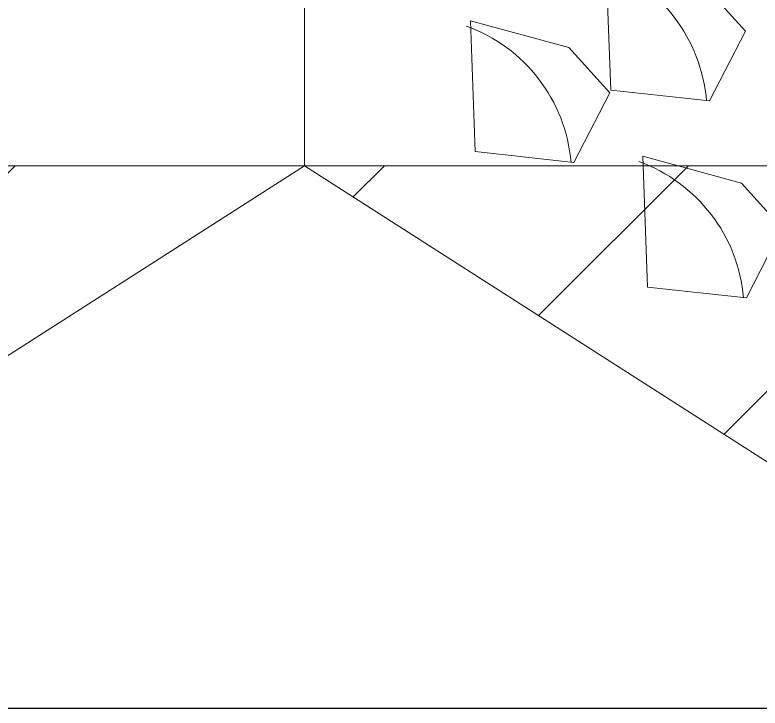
# Model space of a CAD drawing. Header units: millimetres. Extents: x 3614 to 12428, y -844 to 6844.
# Drawn here: x 5505.8303 to 5506.0588, y -474.3752 to -474.1626 of the extents above; entities that cross this region are included whole.
import ezdxf

# ---------------------------------------------------------------- set-up
doc = ezdxf.new("R2010")
doc.units = ezdxf.units.MM
doc.header["$LTSCALE"] = 40
doc.header["$MEASUREMENT"] = 0
for name, color, linetype, lineweight in [('E1', 7, 'CONTINUOUS', 20), ('Hatch', 42, 'CONTINUOUS', 15), ('landscaping', 3, 'CONTINUOUS', 13), ('Wall', 7, 'CONTINUOUS', 30)]:
    doc.layers.add(name, color=color, linetype=linetype, lineweight=lineweight)

# ---------------------------------------------------------------- blocks, each defined once
blk = doc.blocks.new('A$C4E7010DC')
at = {"layer": 'Hatch', "ltscale": 5}
h = blk.add_hatch(dxfattribs=at)
h.set_pattern_fill('ANSI31', color=256, scale=1000, style=0)
h.set_pattern_definition([(45, (231.7533103451132, -2.28803401541e-05), (-88.38834764831843, 88.38834764831844), [])])
h.paths.add_polyline_path([(752.430756263313, 302.3095010283141), (702.7948197437945, 296.8872465101449), (699.9983771157774, 302.3095010283141), (629.1746464831252, 302.3095010283141), (666.9704380356415, 253.4562543481152), (626.8853242982295, 211.9099958092993), (584.8749032220802, 229.6793507610273), (586.3341213153326, 265.0629620082328), (612.4414581818928, 302.3095010283141), (231.7533103451132, 302.3095010283141), (509.0194938639178, 124.9999771196599), (1641.987126825406, 124.9999771196599), (1919.253310345113, 302.3095010283141)])
h.paths.add_polyline_path([(1544.253310345113, -2.28803401114e-05, 0.4142135623730951), (1606.753310345113, 62.49997711965988), (544.2533103451133, 62.49997711965988, 0.4142135623730951), (606.7533103451132, -2.28803401114e-05)])
at = {"layer": 'Hatch'}
blk.add_line((1919.253310345113, 302.3095010283141), (1919.253310345113, 427.3095010283141), dxfattribs=at)
blk.add_lwpolyline([(509.0194938639178, 124.9999771196599), (231.7533103451133, 302.3095010283141), (1919.253310345113, 302.3095010283141), (1641.987126825406, 124.9999771196599)], dxfattribs=at)
at = {"layer": 'landscaping', "linetype": 'Continuous', "lineweight": 9}
for points in [[(2154.742436732748, 340.0674337579403, 0), (2097.352509352321, 346.3367381144053, 0), (2094.611899265176, 422.4016561459429, 0), (2151.883850327111, 406.8616428101377, 0), (2175.650279510621, 380.6073839903547, 0), (2154.742436732748, 340.0674337579403, 0)], [(2075.921215846436, 304.2579942046286, 0), (2018.531288465092, 310.5272985610936, 0), (2015.790678377962, 386.5922165926313, 0), (2073.0626294408, 371.0522032568406, 0), (2096.829058624309, 344.797944437043, 0), (2075.921215846436, 304.2579942046286, 0)], [(2176.239360189386, 225.4769549197517, 0), (2118.849432808958, 231.7462592762167, 0), (2116.108822721843, 307.8111773077543, 0), (2173.380773783749, 292.2711639719637, 0), (2197.147202967288, 266.0169051521661, 0), (2176.239360189386, 225.4769549197517, 0)]]:
    blk.add_polyline3d(points, dxfattribs=at)
at = {"layer": 'landscaping', "lineweight": 9}
for centre in [(2060.721359211166, 332.105293518267), (1981.900138323952, 296.2958539649699), (2082.218282667819, 217.5148146800784)]:
    blk.add_arc(centre, 92.75070268292367, 4.906589353820811, 70.17167493991396, dxfattribs=at)
blk = doc.blocks.new('FLOWERS')
at = {"layer": 'Hatch'}
h = blk.add_hatch(dxfattribs=at)
h.set_pattern_fill('ANSI31', color=256, scale=25, style=0)
h.set_pattern_definition([(45, (-8.270145654401858, 2.667354345598138), (-2.209708691207957, 2.209708691207958), [])])
h.paths.add_polyline_path([(33.91735434559814, 7.100092443317408), (-8.270145654401858, 7.100092443317408), (-1.338491066402635, 2.667354345598138), (26.98569975762803, 2.667354345598141)])
blk.add_line((-8.270145654401858, 7.100092443317408), (-8.270145654401858, 10.2250924433174), dxfattribs=at)
blk.add_lwpolyline([(26.98569975762803, 2.667354345598141), (33.91735434559814, 7.100092443317408), (-8.270145654401858, 7.100092443317408), (-1.338491066402639, 2.667354345598141)], dxfattribs=at)

msp = doc.modelspace()

# ---------------------------------------------------------------- linework, layer by layer
at = {"layer": 'E1', "ltscale": 0.05}
msp.add_line((5489.473408941376, -474.3751602264005), (5521.773408941371, -474.3751602264007), dxfattribs=at)
at = {"layer": 'Wall', "ltscale": 0.05}
msp.add_line((5469.803444080625, -474.3751602263991), (5543.030317594364, -474.375160226404), dxfattribs=at)

# ---------------------------------------------------------------- block references
at = {"layer": 'landscaping'}
for name, p, xscale, yscale, zscale in [('A$C4E7010DC', (5504.906980303072, -474.3683093750616), 0.00052734375, 0.00052734375, 0.00052734375), ('FLOWERS', (5506.093534925843, -474.3586559241054), 0.02109375, 0.02109375, 0.02109375)]:
    msp.add_blockref(name, p, dxfattribs=dict(at, xscale=xscale, yscale=yscale, zscale=zscale))

doc.saveas('drawing.dxf')
